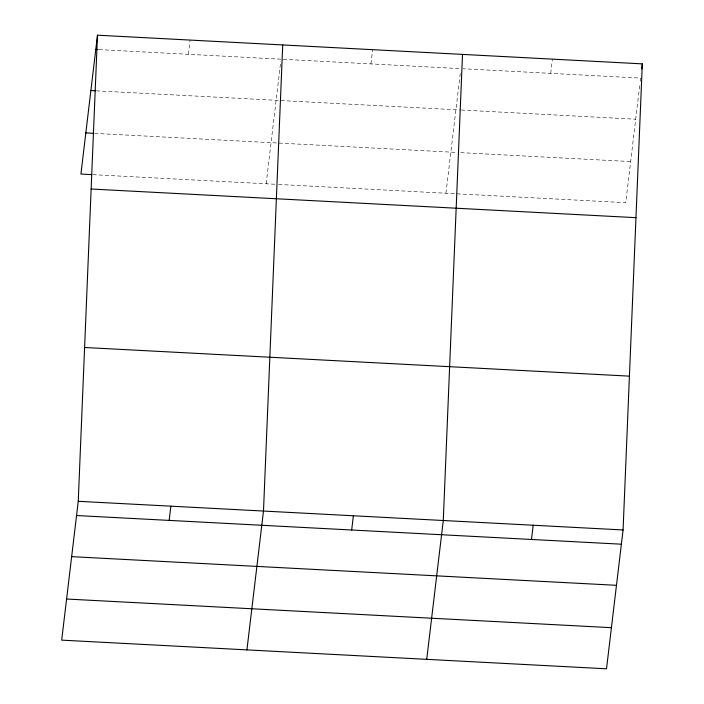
<?xml version="1.0" encoding="UTF-8"?>
<svg xmlns="http://www.w3.org/2000/svg" width="704" height="704" viewBox="0 0 704 704"><rect width="100%" height="100%" fill="white"/><g stroke="black" fill="none" stroke-linecap="round" stroke-linejoin="round"><path stroke-width="0.53" stroke-dasharray="3.52 2.64" d="M188.408 54.305L190.106 40.075M266.165 183.788L280.773 61.345M370.92 63.906L372.618 49.676M445.958 193.239L460.302 72.961M550.713 73.366L552.411 59.127M639.707 85.668L625.75 202.699L278.23 184.422M640.226 81.338L640.614 78.091L463.012 68.754M99.053 49.606L281.028 59.18M283.219 59.294L459.721 68.578M96.334 90.842L460.302 109.991M461.402 110.044L635.712 119.214M94.547 133.382L456.342 152.407M460.733 152.645L630.661 161.577M92.919 174.671L277.13 184.36"/><path stroke-width="1.06" d="M78.25 501.301L97.486 35.2L642.312 63.862L623.075 529.962L606.514 668.8L61.688 640.138L78.25 501.301L623.075 529.962M282.726 44.942L263.49 511.042L246.928 649.889M462.519 54.402L443.282 520.502L426.721 659.34M97.486 35.2L80.925 174.038L91.828 174.618M169.171 520.406L170.87 506.167M351.683 530.006L353.382 515.768M531.476 539.466L533.174 525.228M641.705 68.939L642.312 63.862M95.788 49.438L97.97 49.553M90.886 90.552L95.242 90.781M85.835 132.924L93.456 133.32M91.133 189.015L635.958 217.668M84.594 347.486L629.42 376.147M76.551 515.53L621.377 544.192M71.65 556.653L616.466 585.314M66.598 599.025L611.415 627.678"/></g></svg>
